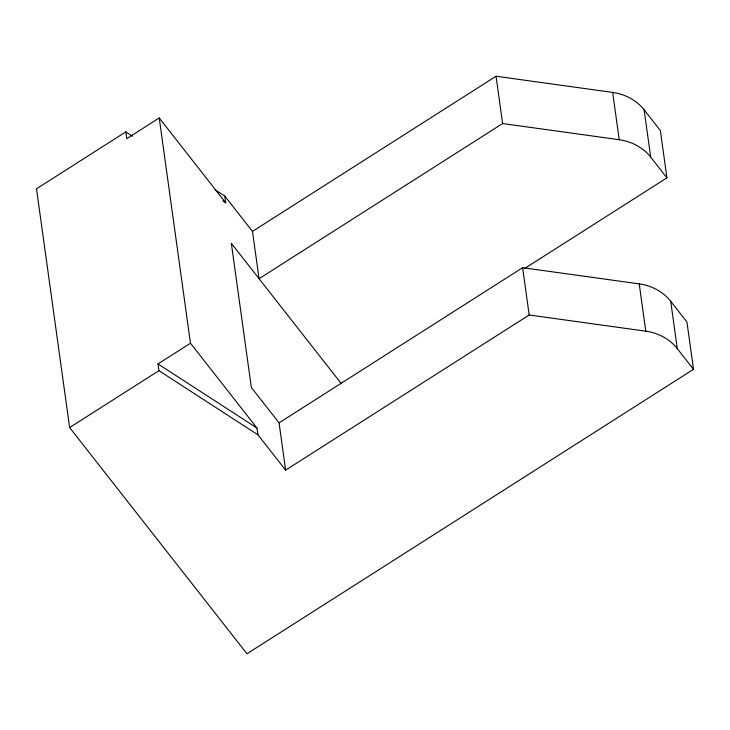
<?xml version="1.0" encoding="UTF-8"?>
<svg xmlns="http://www.w3.org/2000/svg" width="730" height="730" viewBox="0 0 730 730"><rect width="100%" height="100%" fill="white"/><g stroke="black" fill="none" stroke-linecap="round" stroke-linejoin="round"><path stroke-width="1.09" d="M132.468 136.227L125.806 131.911L36.5 188.796L69.633 427.561L246.968 653.77L693.5 369.307L686.939 322.003L670.706 301.298A49.248 43.681 -7.9 0 0 639.224 283.879L522.625 267.691L279.061 422.852L285.622 470.156L529.186 314.986L645.785 331.183A49.248 43.681 -7.9 0 1 677.267 348.602L693.5 369.307M215.268 189.882L224.785 196.051L225.716 202.803L159.222 117.977L126.746 138.663L125.806 131.911M666.937 177.846L650.704 157.142A49.248 43.681 -7.9 0 0 619.222 139.722L502.623 123.534L259.059 278.696L252.489 231.392L496.053 76.23L612.652 92.418A49.248 43.681 -7.9 0 1 644.134 109.838L660.367 130.542L666.937 177.846L524.733 268.43M285.622 470.156L257.918 434.806L158.939 370.667L157.999 363.914L190.475 343.219L159.222 117.977M69.633 427.561L158.939 370.667M222.869 200.951L225.716 202.803M157.999 363.914L256.978 428.054L257.918 434.806M224.785 196.051L252.489 231.392M341.485 383.843L231.346 243.345L251.348 387.502L279.061 422.852M190.475 343.219L256.978 428.054M644.134 109.838L650.704 157.142M670.706 301.298L677.267 348.602M612.652 92.418L619.222 139.722M639.224 283.879L645.785 331.183M496.053 76.23L502.623 123.534M522.625 267.691L529.186 314.986"/></g></svg>
